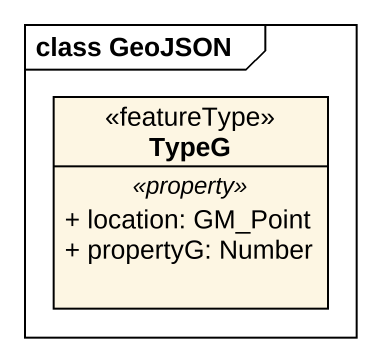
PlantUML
@startuml
mainframe class GeoJSON
hide circle
hide empty members
skinparam classAttributeIconSize 0
class TypeG <<featureType>> {
  .. <<property>> ..
  + location: GM_Point
  + propertyG: Number
}
@enduml
